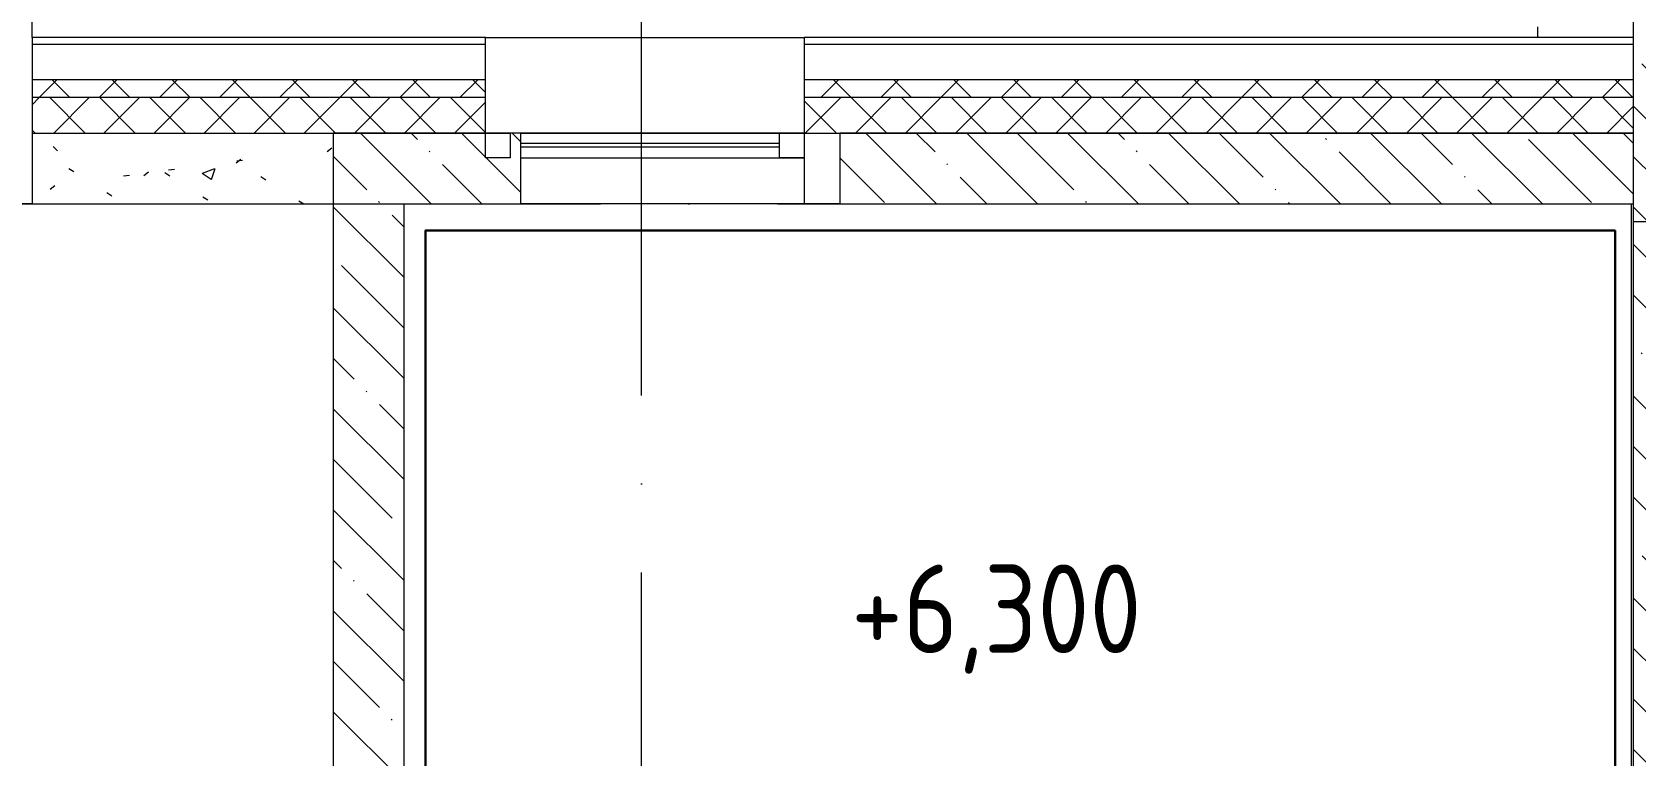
# Model space of a CAD drawing. Header units: millimetres. Extents: x -592259 to 288321, y -552984 to 293768.
# Drawn here: x 101133 to 105660, y -201739 to -199696 of the extents above; entities that cross this region are included whole.
import ezdxf

# ---------------------------------------------------------------- set-up
doc = ezdxf.new("R2010")
doc.units = ezdxf.units.MM
doc.linetypes.add('ADSK_Линия сетки', pattern=[2500, 2000, -250, 0, -250])
for name, color, linetype, lineweight in [('4.7) Штук. 6 вып.', 6, 'Continuous', 30), ('A-GLAZ-____-MCUT', 250, 'Continuous', 9), ('A-GLAZ-____-OTLN', 250, 'Continuous', 5), ('A-WALL-____-MCUT', 250, 'Continuous', 13), ('A-WALL-____-OTLN', 250, 'Continuous', 9), ('A-WALL-____-PATT', 250, 'Continuous', 13), ('A-WALL-FNSH-MCUT', 250, 'Continuous', 13), ('G-____-____-DIMS', 250, 'Continuous', 9), ('I-WALL-____-OTLN', 250, 'Continuous', 9), ('S-COLS-____-MCUT', 250, 'Continuous', 25), ('S-COLS-____-OTLN', 250, 'Continuous', 9), ('S-GRID-____-OTLN', 250, 'Continuous', 9), ('S-STRS-____-OTLN', 250, 'Continuous', 5)]:
    doc.layers.add(name, color=color, linetype=linetype, lineweight=lineweight)
doc.styles.add('GOST Common_1', font='', dxfattribs={"width": 0.9, "height": 250})
doc.styles.get('GOST Common_1').set_extended_font_data('GOST Common')
pattern_1 = [(135, (28052.9, -258555.93), (-142.5612, -142.5612), []), (135, (28195.47, -258555.93), (-142.5612, -142.5612), [252.016, -50.403, 3.353, -47.05])]

# ---------------------------------------------------------------- blocks, each defined once
blk = doc.blocks.new('Окно_СКБ_1Ст1 - 120_Окно_СКБ_1Ст_900_ОК4-35456716-АР1_Маркировочный план 3 этажа секция 2_3')
at = {"layer": 'A-GLAZ-____-MCUT'}
for p, q in [((-450, -195), (-450, -125)), ((-450, -125), (-380, -125)), ((-380, -125), (-380, -195)), ((380, -195), (380, -125)), ((380, -125), (450, -125)), ((450, -125), (450, -195)), ((-380, -195), (-450, -195)), ((450, -195), (380, -195))]:
    blk.add_line(p, q, dxfattribs=at)
at = {"layer": 'A-GLAZ-____-MCUT', "lineweight": 5}
for p, q in [((380, -155), (-350, -155)), ((380, -165), (-350, -165))]:
    blk.add_line(p, q, dxfattribs=at)
at = {"layer": 'A-GLAZ-____-OTLN'}
for p, q in [((450, -125), (-350, -125)), ((-350, -195), (450, -195))]:
    blk.add_line(p, q, dxfattribs=at)
blk = doc.blocks.new('BSC_Колонна _Прямоугольная - 400x650-31437721-АР1_Маркировочный план 3 этажа секция 2_3')
at = {"layer": 'S-COLS-____-OTLN', "lineweight": 5}
h = blk.add_hatch(dxfattribs=at)
h.set_pattern_fill('FP_120', color=256, style=0, pattern_type=2)
h.set_pattern_definition([(315, (77800, 58650), (142.5619, 142.5619), []), (315, (77657.44, 58650), (142.5619, 142.5619), [252.016, -50.403, 3.353, -47.05])])
h.paths.add_polyline_path([(-200, 325), (-200, -325), (200, -325), (200, 325), (0, 325)])
at = {"layer": 'S-COLS-____-MCUT', "lineweight": 5}
for p, q in [((200, 325), (-200, 325)), ((-200, 325), (-200, -325)), ((200, -325), (200, 325)), ((-200, -325), (200, -325))]:
    blk.add_line(p, q, dxfattribs=at)
blk = doc.blocks.new('WNW_Отлив1 - Отлив_металлический 2-28596384-АР1_Маркировочный план 3 этажа секция 2_3')
at = {"layer": 'A-GLAZ-____-OTLN'}
for p, q in [((1400, 320), (-1400, 320)), ((-1400, 320), (-1400, 270)), ((1400, 270), (1400, 320))]:
    blk.add_line(p, q, dxfattribs=at)

msp = doc.modelspace()

# ---------------------------------------------------------------- hatches: boundary and pattern name
at = {"layer": 'A-WALL-____-PATT', "lineweight": 15}
h = msp.add_hatch(dxfattribs=at)
h.set_pattern_fill('FP_48', color=256, style=0, pattern_type=2)
h.set_pattern_definition([(135, (28052.9, -258555.93), (-84.85281, -84.85281), []), (225, (28052.9, -258555.93), (84.85281, -84.85281), [])])
h.paths.add_polyline_path([(103412.8838, -199880.9292), (105652.9057, -199880.9292), (105652.9057, -199830.9292), (103312.8838, -199830.9292), (103312.8838, -199880.9292)])
h.paths.add_polyline_path([(101202.943, -199880.9292), (102412.8838, -199880.9292), (102412.8838, -199830.9292), (101132.9057, -199830.9292), (101132.9057, -199880.9292)])
h.paths.add_polyline_path([(97342.9057, -199880.9292), (98332.9057, -199880.9292), (98332.9057, -199830.9292), (97312.9057, -199830.9292), (97312.9057, -199880.9292)])
h = msp.add_hatch(dxfattribs=at)
h.set_pattern_fill('FP_49', color=256, style=0, pattern_type=2)
h.set_pattern_definition([(45, (28052.91, -258555.93), (-70.71068, 70.71068), []), (135, (28052.91, -258555.93), (-70.71068, -70.71068), [])])
h.paths.add_polyline_path([(103312.8838, -199980.9292), (105652.9051, -199980.9286), (105652.9057, -199880.9292), (103312.8838, -199880.9292)])
h.paths.add_polyline_path([(101982.9057, -199980.9292), (101982.9082, -199980.9286), (102412.8838, -199980.8683), (102412.8838, -199880.9292), (101132.9057, -199880.9292), (101132.9057, -199980.9292), (101202.943, -199980.9292)])
h.paths.add_polyline_path([(98332.9057, -199980.9292), (98332.9057, -199880.9292), (97312.9057, -199880.9292), (97242.9057, -199914.2625), (97242.9057, -199980.9292), (97552.9057, -199980.9292)])
h = msp.add_hatch(dxfattribs=at)
h.set_pattern_fill('FP_124', color=256, style=0, pattern_type=2)
h.set_pattern_definition([(50, (28052.9, -258555.93), (364.3679, -31.8783), [38.1, -419.1]), (355, (28052.9, -258555.93), (-70.4859, 382.1133), [30.48, -335.28]), (100.451, (28083.27, -258558.6), (293.885, 350.2334), [32.38, -356.18]), (46.184, (28052.9, -258454.33), (542.1585, -84.0858), [57.15, -628.65]), (96.636, (28098.1, -258461.34), (474.805, 494.8554), [48.57, -534.27]), (351.184, (28052.9, -258454.33), (474.8102, 494.85), [45.72, -502.92]), (21, (28103.7, -258479.73), (303.2285, -204.5305), [38.1, -419.1]), (326, (28103.7, -258479.73), (123.6039, 368.376), [30.48, -335.28]), (71.451, (28128.97, -258496.77), (426.8341, 163.8427), [32.38, -356.18]), (37.5, (28052.9, -258555.93), (6.17665, 169.11015), [16.764, -314.452, 16.764, -323.596, -336.55]), (37.5, (28052.9, -258555.93), (6.17665, 169.11015), [-671.576, 16.764, -319.786]), (7.5, (28052.9, -258555.93), (133.63888, 200.3615), [16.764, -177.292, 16.764, -306.832, -128.27]), (7.5, (28052.9, -258555.93), (133.63888, 200.3615), [-517.652, 16.764, -111.506]), (327.5, (27939.62, -258555.93), (271.18182, -11.45836), [16.764, -110.236, 16.764, -379.476, -525.78]), (327.5, (27939.62, -258555.93), (271.18182, -11.45836), [-523.24, 16.764, -509.016]), (317.5, (27888.82, -258555.93), (296.2585, 50.85285), [16.764, -148.336, 16.764, -246.38, -373.38]), (317.5, (27888.82, -258555.93), (296.2585, 50.85285), [-428.244, 16.764, -356.616])])
h.paths.add_polyline_path([(101132.9057, -200180.9292), (101982.9057, -200180.9286), (101982.9057, -199980.9292), (101132.9057, -199980.9292), (101132.9057, -200050.9292)])
h.paths.add_polyline_path([(98332.9057, -200180.9292), (98332.9057, -199980.9292), (97552.9057, -199981.3698), (97552.9057, -200180.9292)])
h = msp.add_hatch(dxfattribs=at)
h.set_pattern_fill('FP_19', color=256, style=0, pattern_type=2)
h.set_pattern_definition(pattern_1)
h.paths.add_polyline_path([(105652.9057, -200180.9286), (105652.9051, -199980.9286), (103412.8838, -199981.3698), (103412.8838, -200180.9286), (105652.8838, -200180.9286)])
h.paths.add_polyline_path([(101982.9057, -200180.9286), (102512.8838, -200180.0946), (102512.8838, -199980.9286), (101982.9057, -199981.3698), (101982.9057, -200109.8789)])
h = msp.add_hatch(dxfattribs=at)
h.set_pattern_fill('FP_19', color=256, style=0, pattern_type=2)
h.set_pattern_definition(pattern_1)
h.paths.add_polyline_path([(101982.9057, -208380.9286), (102182.9057, -208380.9286), (102182.9057, -208180.928), (101982.9057, -208180.928), (101982.9057, -208369.4011)])
h.paths.add_polyline_path([(101982.9057, -206540.928), (102182.9057, -206540.928), (102182.904, -200180.9286), (101982.9057, -200180.9286), (101982.9057, -206510.928)])
h = msp.add_hatch(dxfattribs=at)
h.set_pattern_fill('FP_19', color=256, style=0, pattern_type=2)
h.set_pattern_definition(pattern_1)
h.paths.add_polyline_path([(105852.8838, -208580.9286), (105852.8838, -207080.9286), (105652.8838, -207080.9286), (105652.9057, -208580.9286)])
h.paths.add_polyline_path([(105691.1615, -206680.9286), (105852.8838, -206680.9286), (105852.8838, -200230.928), (105652.8838, -200230.928), (105652.9057, -206680.9286)])

# ---------------------------------------------------------------- linework, layer by layer
at = {"layer": '4.7) Штук. 6 вып.'}
msp.add_lwpolyline([(102243.1538, -208270.9783), (105601.3999, -208270.9783), (105601.3999, -200256.5314), (102243.1538, -200256.5314)], close=True, dxfattribs=at)
at = {"layer": 'A-WALL-____-MCUT', "lineweight": 15}
for p, q in [((102412.8838, -199730.9292), (101132.9057, -199730.9292)), ((105652.9057, -199730.9292), (103312.8838, -199730.9292)), ((102412.8838, -199830.9292), (101132.9057, -199830.9292)), ((105652.9057, -199830.9292), (103312.8838, -199830.9292)), ((102412.8838, -199880.9292), (101132.9057, -199880.9292)), ((105652.9057, -199880.9292), (103312.8838, -199880.9292))]:
    msp.add_line(p, q, dxfattribs=at)
at = {"layer": 'A-WALL-____-MCUT', "color": 10, "lineweight": 15}
for p, q in [((101132.9057, -199830.9292), (101132.9057, -199980.9292)), ((102412.8838, -199980.9292), (102412.8838, -199830.9292)), ((103312.8838, -199830.9292), (103312.8838, -199980.9292)), ((103312.8838, -199980.9292), (103412.8838, -199980.9292))]:
    msp.add_line(p, q, dxfattribs=at)
at = {"layer": 'A-WALL-____-MCUT', "color": 7, "lineweight": 15}
for p, q in [((101132.9057, -199980.9292), (101132.9057, -200180.9292)), ((101132.9057, -199980.9292), (102412.8838, -199980.9292)), ((103412.8838, -199980.9292), (105652.9057, -199980.9292)), ((101132.9057, -200180.9292), (101982.9057, -200180.9292))]:
    msp.add_line(p, q, dxfattribs=at)
at = {"layer": 'A-WALL-____-MCUT', "color": 250, "lineweight": 15}
for p, q in [((102512.8838, -199980.9286), (101982.9057, -199980.9286)), ((101982.9057, -199980.9286), (101982.9057, -206510.928)), ((102512.8838, -200180.9286), (102512.8838, -199980.9286)), ((105652.9057, -199980.9286), (103412.8838, -199980.9286)), ((103412.8838, -199980.9286), (103412.8838, -200180.9286)), ((102182.9057, -200180.9286), (102512.8838, -200180.9286)), ((102182.9057, -206510.928), (102182.9057, -200180.9286)), ((103412.8838, -200180.9286), (105652.9057, -200180.9286)), ((105652.8838, -200230.928), (105652.8838, -206680.9286))]:
    msp.add_line(p, q, dxfattribs=at)
at = {"layer": 'A-WALL-____-OTLN', "lineweight": 5}
for p, q in [((105383.3562, -199710.9292), (105383.3562, -199680.9085)), ((102412.8838, -199710.9292), (103312.8838, -199710.9292)), ((103312.8838, -199980.9292), (102512.8838, -199980.9292))]:
    msp.add_line(p, q, dxfattribs=at)
at = {"layer": 'A-WALL-FNSH-MCUT', "lineweight": 15}
for p, q in [((102412.8838, -199710.9292), (101132.9057, -199710.9292)), ((101132.9057, -199710.9292), (101132.9057, -199830.9292)), ((102412.8838, -199830.9292), (102412.8838, -199710.9292)), ((105652.9057, -199710.9292), (103312.8838, -199710.9292)), ((103312.8838, -199710.9292), (103312.8838, -199830.9292))]:
    msp.add_line(p, q, dxfattribs=at)
at = {"layer": 'I-WALL-____-OTLN', "lineweight": 15}
for p, q in [((102512.8838, -199980.9286), (103312.8838, -199980.9286)), ((103312.8838, -199980.9292), (103312.8838, -200180.9286)), ((101132.9057, -200180.9292), (98332.9057, -200180.9292)), ((103412.8838, -200180.9286), (102512.8838, -200180.9286))]:
    msp.add_line(p, q, dxfattribs=at)
at = {"layer": 'S-GRID-____-OTLN', "linetype": 'ADSK_Линия сетки'}
for p, q in [((102852.9057, -225722.4295), (102852.9057, -197353.9241)), ((93236.8325, -200180.9286), (181748.3453, -200180.9286))]:
    msp.add_line(p, q, dxfattribs=at)
at = {"layer": 'S-STRS-____-OTLN'}
msp.add_line((105647.8856, -201780.9292), (105647.8856, -200180.9286), dxfattribs=at)

# ---------------------------------------------------------------- block references
at = {"layer": 'A-GLAZ-____-OTLN'}
for name, p in [('WNW_Отлив1 - Отлив_металлический 2-28596384-АР1_Маркировочный план 3 этажа секция 2_3', (99732.9057, -199980.9292)), ('Окно_СКБ_1Ст1 - 120_Окно_СКБ_1Ст_900_ОК4-35456716-АР1_Маркировочный план 3 этажа секция 2_3', (102862.8838, -199855.9292))]:
    msp.add_blockref(name, p, dxfattribs=at)
at = {"layer": 'S-COLS-____-OTLN', "lineweight": 5, "rotation": 180}
msp.add_blockref('BSC_Колонна _Прямоугольная - 400x650-31437721-АР1_Маркировочный план 3 этажа секция 2_3', (105852.9057, -199905.928), dxfattribs=at)

# ---------------------------------------------------------------- texts
at = {"layer": 'G-____-____-DIMS', "insert": (103445.0759, -201199.0182), "char_height": 250, "width": 1028.822569, "attachment_point": 1, "line_spacing_factor": 1.022761, "style": 'GOST Common_1'}
msp.add_mtext('+6,300', dxfattribs=at)

doc.saveas('drawing.dxf')
